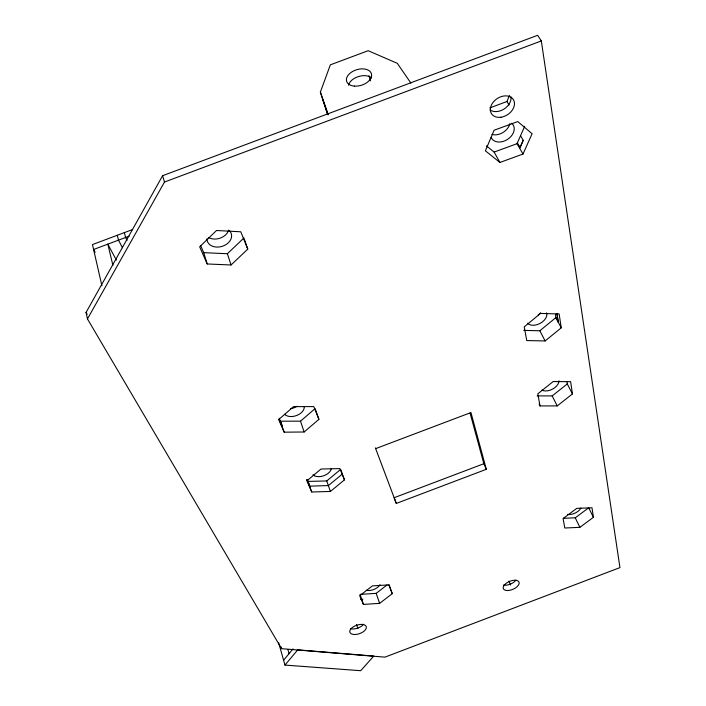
<?xml version="1.0" encoding="UTF-8"?>
<svg xmlns="http://www.w3.org/2000/svg" width="706" height="706" viewBox="0 0 706 706"><rect width="100%" height="100%" fill="white"/><g stroke="black" fill="none" stroke-linecap="round" stroke-linejoin="round"><path stroke-width="1.06" d="M327.425 114.248L320.374 92.089L330.346 64.837L368.179 50.7L397.293 63.311L410.918 83.14M489.832 107.921L506.97 101.479L509.45 95.451M486.443 145.877L494.121 152.064L517.013 143.697L524.708 126.286M517.26 143.15L520.04 147.686L523.217 140.3L520.534 135.728M519.916 147.731L523.217 140.3M523.005 154.023L532.095 133.734L517.78 121.582L494.129 130.222L485.375 150.81L499.927 162.459L523.005 154.023L517.013 143.697M86.061 312.431L162.609 175.706L537.645 35.3L541.317 40.939L619.939 567.606L384.92 657.145L281.553 648.673L87.456 318.935L86.061 312.431L87.173 314.329M87.456 318.935L164.48 182.042L541.317 40.939M283.6 660.216L293.025 648.902M284.977 665.087L297.729 649.847L373.765 656.077L360.713 670.7L284.977 665.087L278.676 642.804M200.61 245.582L203.716 252.651L227.394 253.736L243.949 237.94M247.762 249.13L240.79 231.789L216.513 230.5L199.648 246.826L207.202 263.965L231.047 264.979L247.762 249.13L245.644 242.908M279.205 419.285L282.135 426.027L280.564 421.191L300.5 421.164L315.141 408.553M318.909 419.346L313.817 406.594L293.528 406.63L278.641 419.585L284.165 432.187L304.145 431.984L318.909 419.346L315.476 409.533M307.392 479.55L308.204 481.421L326.754 480.945L340.68 469.393L344.44 479.886L330.399 491.455L311.752 492.003L306.881 480.857L321.036 469.022L339.939 468.599L344.44 479.886M523.693 330.382L539.834 330.77L555.798 317.682L555.454 314.241M557.06 313.42L558.208 322.086L556.902 313.623M545.138 340.945L561.244 327.822L559.143 313.985L540.514 313.42L524.231 326.878L526.755 340.566L545.138 340.945L539.834 330.77M537.178 395.889L552.18 395.916L567.271 383.949L566.953 381.902M557.246 405.906L572.46 393.913L570.616 381.664L553.177 381.549L537.795 393.824L540.019 405.941L557.246 405.906L552.18 395.916M389.059 584.692L392.262 593.675L379.643 603.348L363.449 604.424L360.06 594.381L376.174 593.358L387.029 584.983M563.459 518.292L575.258 517.807L588.707 507.808L593.411 517.322L579.873 527.338L564.791 528.009L563.079 518.575L576.758 508.364L591.999 507.782L593.411 517.322M375.68 448.619L470.946 412.56L486.319 469.305L396.304 503.44L394.142 497.721L483.839 463.71L470.099 413.169M132.622 229.521L92.468 244.567L101.902 285.727M129.154 236.148L93.589 249.483L95.133 252.298M360.625 599.385L362.858 599.191M306.916 479.63L309.766 486.152L328.396 485.578L342.331 474.079M506.97 101.479L509.105 105.079M517.374 143.106L520.04 147.686M494.121 152.064L499.927 162.459M555.949 317.444L558.367 321.954M555.781 317.576L561.244 327.822M116.384 260.161L107.815 244.144L112.925 265.385M122.456 247.709L118.484 240.146L117.275 235.275M567.271 383.949L572.46 393.913M127.071 240.322L125.597 237.481L124.362 232.618M539.11 404.114L540.019 405.941M575.258 517.807L579.873 527.338M483.839 463.71L486.319 469.305M279.285 418.27L284.165 432.187M279.152 419.232L282.135 426.027M306.96 479.577L311.752 492.003M363.449 604.424L359.689 595.749L372.406 585.892L388.785 584.895L392.262 593.675M508.955 581.153L510.632 585.089M375.38 447.86L396.304 503.44M320.374 92.089L328.069 114.151M322.51 98.796L328.105 114.849M376.174 593.358L379.643 603.348M244.285 238.937L245.3 241.911M330.399 491.455L326.754 480.945M300.5 421.164L304.145 431.984M356.512 624.528L357.863 628.631M308.204 481.421L309.766 486.152M227.394 253.736L231.047 264.979M203.716 252.651L207.202 263.965M162.609 175.706L164.48 182.042M287.916 649.529L289.089 653.632M281.023 646.793L281.553 648.673M368.991 75.701L370.438 80.916M511.02 96.934A12.973 9.593 -33.6 0 1 503.881 109.156A12.973 9.593 -33.6 0 1 490.061 109.933M516.051 580.041A8.49 4.324 -22.7 0 1 503.457 585.045M363.599 624.228A8.64 4.465 -19.1 0 1 350.503 628.693M348.535 85.223A12.92 8.128 -17.1 0 1 358.463 76.539A12.92 8.128 -17.1 0 1 371.656 77.978M228.665 230.05A12.496 9.407 -16.4 0 1 208.561 237.543M229.282 230.535A12.567 9.407 -16.5 0 1 222.981 246.076A12.567 9.407 -16.5 0 1 206.946 238.752M331.361 468.528A10.14 6.142 -19 0 1 323.524 475.835A10.14 6.142 -19 0 1 312.935 474.759M558.905 380.772A10.166 6.072 -26.5 0 1 552.701 389.032A10.166 6.072 -26.5 0 1 541.89 390.065M580.914 508.011A8.949 4.739 -24.8 0 1 567.456 514.383M379.996 584.665A8.94 4.783 -19.6 0 1 366.246 590.295M297.014 406.268A10.722 6.945 -18.5 0 1 290.545 408.668M304.198 406.427A10.775 6.936 -18.5 0 1 296.935 415.393A10.775 6.936 -18.5 0 1 284.624 414.298M509.856 123.621A12.62 9.213 -32.6 0 1 491.941 134.414M511.691 123.259A12.69 9.213 -32.4 0 1 507.852 139.179A12.69 9.213 -32.4 0 1 491.12 137.264M540.584 312.793A10.766 6.866 -27.7 0 1 538.237 314.92M546.559 312.864A10.819 6.848 -27.6 0 1 540.249 323.322A10.819 6.848 -27.6 0 1 527.709 323.216M500.986 117.231A13.035 9.593 -33.5 0 0 513.518 99.811A13.035 9.593 -33.5 0 0 492.726 102.802A13.035 9.593 -33.5 0 0 500.986 117.231M508.602 590.481A8.507 4.307 -22.7 0 0 519.051 582.15A8.507 4.307 -22.7 0 0 505.893 583.518A8.507 4.307 -22.7 0 0 508.602 590.481M354.5 634.517A8.666 4.448 -19.1 0 0 366.335 627.016A8.666 4.448 -19.1 0 0 353.3 626.822A8.666 4.448 -19.1 0 0 354.5 634.517M354.333 86.097A12.982 8.128 -17.1 0 0 371.515 74.042A12.982 8.128 -17.1 0 0 351.191 72.356A12.982 8.128 -17.1 0 0 354.333 86.097"/></g></svg>
